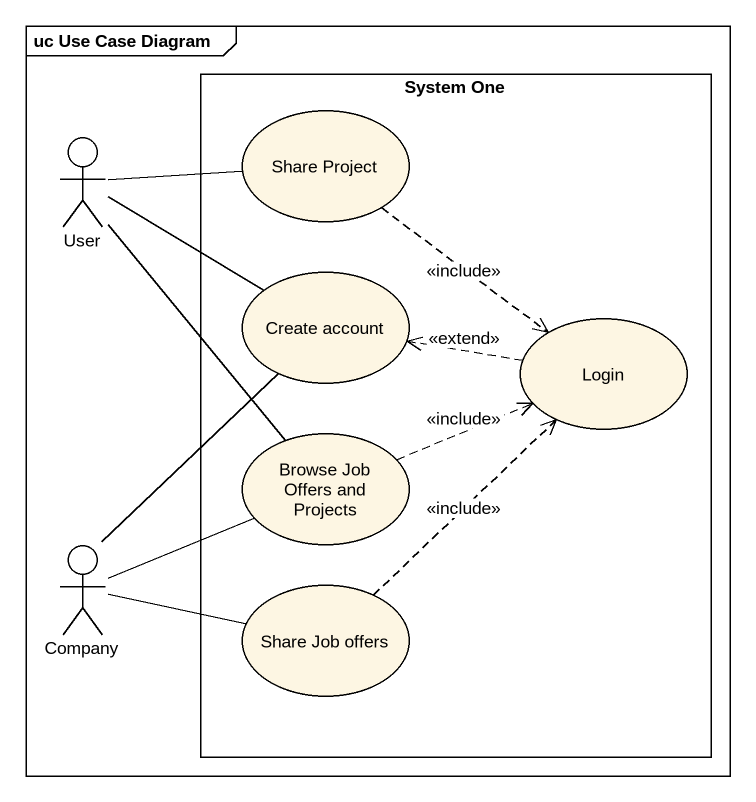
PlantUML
@startuml
mainframe uc Use Case Diagram
actor User
rectangle "System One" as System_One {
  usecase "Share Project" as Share_Project
  usecase "Create account" as Create_account
  usecase Login
  usecase "Browse Job Offers and Projects" as Browse_Job_Offers_and
  usecase "Share Job offers" as Share_Job_offers
}
actor Company
User -right- Share_Project
User -right- Create_account
User -- Browse_Job_Offers_and
Share_Project ..> Login : <<include>>
Login .left.> Create_account : <<extend>>
Browse_Job_Offers_and .right.> Login : <<include>>
Company -up- Create_account
Company -right- Browse_Job_Offers_and
Company -right- Share_Job_offers
Share_Job_offers .up.> Login : <<include>>
@enduml
